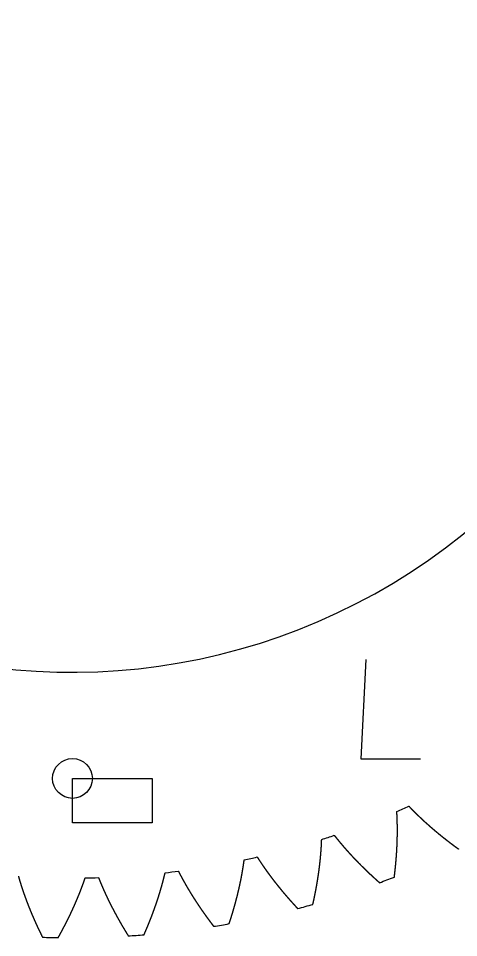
# Model space of a CAD drawing. Header units: millimetres. Extents: x -106 to 415, y -206 to 191.
# Drawn here: x 110.9 to 144.1, y -206 to -136.7 of the extents above; entities that cross this region are included whole.
import ezdxf

# ---------------------------------------------------------------- set-up
doc = ezdxf.new("R2010")
doc.units = ezdxf.units.MM
doc.header["$MEASUREMENT"] = 0

msp = doc.modelspace()

# ---------------------------------------------------------------- linework, layer by layer
at = {"linetype": 'Continuous'}
for p, q in [((137.13035, -185.05552), (136.75686, -192.5235)), ((136.75686, -192.5235), (141.23878, -192.5235)), ((115.01424, -194.00784), (121.03057, -194.00784)), ((115.01424, -197.35432), (115.01424, -194.00784)), ((121.03057, -194.00784), (121.03057, -197.35432)), ((121.03057, -197.35432), (115.01424, -197.35432))]:
    msp.add_line(p, q, dxfattribs=at)
msp.add_circle((115.01424, -194.00784), 1.5)
for centre, radius, start, end in [((114.96532, -139.00784), 47, 177.2307675, 0), ((114.96532, -139.00783), 62.5, 293.0800547, 293.9968686), ((114.96532, -139.00783), 62.5, 287.5415932, 288.458407), ((114.96532, -139.00783), 62.5, 282.0031316, 282.9199455), ((114.96532, -139.00783), 62.5, 270.9262085, 271.8430224), ((114.96532, -139.00783), 62.5, 276.4646701, 277.3814839), ((114.96532, -139.00783), 67, 290.2607864, 291.2776753), ((114.96532, -139.00783), 67, 284.7223249, 285.7392137), ((114.96532, -139.00783), 67, 279.1838634, 280.2007522), ((114.96532, -139.00783), 67, 268.1069403, 269.1238291), ((114.96532, -139.00783), 67, 273.6454018, 274.6622907)]:
    msp.add_arc(centre, radius, start, end)
for points in [[(139.27883, -201.44062), (139.28163, -201.41832), (139.2872, -201.37372), (139.29543, -201.30684), (139.30617, -201.21771), (139.31917, -201.10635), (139.33177, -200.99505), (139.34395, -200.88382), (139.35572, -200.77265), (139.36708, -200.66154), (139.37801, -200.55051), (139.38852, -200.43954), (139.39861, -200.32864), (139.40828, -200.21781), (139.41752, -200.10706), (139.42634, -199.99638), (139.43472, -199.88578), (139.44267, -199.77525), (139.45019, -199.66481), (139.45727, -199.55445), (139.46391, -199.44417), (139.47011, -199.33397), (139.47586, -199.22387), (139.48117, -199.11385), (139.48603, -199.00392), (139.49043, -198.89408), (139.49439, -198.78434), (139.49788, -198.67469), (139.50092, -198.56514), (139.50349, -198.45568), (139.50559, -198.34634), (139.50723, -198.23709), (139.50839, -198.12795), (139.50908, -198.01892), (139.50928, -197.91), (139.509, -197.80119), (139.50824, -197.6925), (139.50699, -197.58392), (139.50525, -197.47546), (139.50301, -197.36712), (139.50026, -197.25891), (139.497, -197.15083), (139.49322, -197.04288), (139.48892, -196.93507), (139.4841, -196.82739), (139.47876, -196.71985), (139.47406, -196.63392), (139.47031, -196.56954), (139.4677, -196.52665), (139.46637, -196.50521)], [(140.38324, -196.10581), (140.39803, -196.12139), (140.42767, -196.15251), (140.47225, -196.1991), (140.53198, -196.26105), (140.60709, -196.3382), (140.68265, -196.41506), (140.75868, -196.49163), (140.83515, -196.56792), (140.91208, -196.64391), (140.98944, -196.71961), (141.06725, -196.79504), (141.14548, -196.87017), (141.22414, -196.94503), (141.30321, -197.01961), (141.3827, -197.09392), (141.4626, -197.16794), (141.54291, -197.24169), (141.62362, -197.31517), (141.70473, -197.38837), (141.78623, -197.4613), (141.86813, -197.53395), (141.95042, -197.60633), (142.03309, -197.67845), (142.11615, -197.75029), (142.19958, -197.82186), (142.28339, -197.89317), (142.36757, -197.96421), (142.45211, -198.03498), (142.53703, -198.10549), (142.6223, -198.17573), (142.70794, -198.2457), (142.79393, -198.31541), (142.88028, -198.38486), (142.96698, -198.45404), (143.05403, -198.52296), (143.14142, -198.59162), (143.22916, -198.66001), (143.31724, -198.72815), (143.40566, -198.79602), (143.49441, -198.86363), (143.5835, -198.93098), (143.67293, -198.99807), (143.76268, -199.0649), (143.85275, -199.13147), (143.94316, -199.19778), (144.01574, -199.25063), (144.07032, -199.29015), (144.10677, -199.31644), (144.12501, -199.32957)], [(133.13969, -203.49576), (133.14463, -203.47383), (133.15448, -203.42998), (133.16913, -203.3642), (133.18842, -203.27652), (133.21211, -203.16694), (133.23539, -203.05737), (133.25825, -202.94784), (133.2807, -202.83832), (133.30272, -202.72883), (133.32432, -202.61937), (133.34549, -202.50993), (133.36624, -202.40052), (133.38656, -202.29115), (133.40645, -202.1818), (133.4259, -202.07249), (133.44492, -201.96322), (133.4635, -201.85398), (133.48164, -201.74477), (133.49934, -201.63561), (133.51659, -201.52649), (133.5334, -201.4174), (133.54975, -201.30836), (133.56565, -201.19937), (133.5811, -201.09042), (133.59608, -200.98152), (133.61061, -200.87267), (133.62467, -200.76387), (133.63827, -200.65513), (133.65139, -200.54644), (133.66404, -200.4378), (133.67621, -200.32922), (133.6879, -200.2207), (133.69911, -200.11225), (133.70982, -200.00386), (133.72005, -199.89553), (133.72978, -199.78727), (133.73901, -199.67908), (133.74775, -199.57096), (133.75597, -199.46291), (133.76368, -199.35494), (133.77087, -199.24705), (133.77753, -199.13924), (133.78365, -199.03151), (133.78925, -198.92387), (133.79431, -198.81631), (133.79793, -198.73034), (133.80041, -198.6659), (133.80195, -198.62295), (133.8027, -198.60148)], [(134.75383, -198.29244), (134.76705, -198.30937), (134.79354, -198.34321), (134.83343, -198.39389), (134.88689, -198.46131), (134.9542, -198.54535), (135.022, -198.62915), (135.09028, -198.7127), (135.15903, -198.796), (135.22826, -198.87907), (135.29796, -198.96188), (135.36813, -199.04446), (135.43874, -199.1268), (135.50981, -199.2089), (135.58131, -199.29077), (135.65326, -199.3724), (135.72564, -199.45379), (135.79845, -199.53494), (135.8717, -199.61587), (135.94536, -199.69655), (136.01945, -199.77701), (136.09396, -199.85723), (136.16887, -199.93721), (136.2442, -200.01697), (136.31993, -200.09649), (136.39607, -200.17578), (136.4726, -200.25485), (136.54953, -200.33368), (136.62685, -200.41228), (136.70456, -200.49065), (136.78266, -200.56879), (136.86115, -200.6467), (136.94001, -200.72439), (137.01925, -200.80184), (137.09887, -200.87907), (137.17886, -200.95607), (137.25922, -201.03284), (137.33995, -201.10939), (137.42104, -201.1857), (137.5025, -201.26179), (137.58431, -201.33766), (137.66649, -201.41329), (137.74901, -201.4887), (137.8319, -201.56388), (137.91513, -201.63883), (137.99871, -201.71356), (138.06585, -201.77316), (138.11636, -201.81776), (138.15011, -201.84745), (138.16699, -201.86229)], [(126.83086, -204.94878), (126.8379, -204.92744), (126.85193, -204.88474), (126.87286, -204.82069), (126.90052, -204.73527), (126.93468, -204.62849), (126.96843, -204.52168), (127.00175, -204.41486), (127.03466, -204.30803), (127.06715, -204.20117), (127.09921, -204.0943), (127.13085, -203.98742), (127.16206, -203.88053), (127.19284, -203.77362), (127.22319, -203.66671), (127.2531, -203.55979), (127.28258, -203.45286), (127.31162, -203.34592), (127.34021, -203.23898), (127.36836, -203.13203), (127.39607, -203.02508), (127.42332, -202.91813), (127.45012, -202.81118), (127.47647, -202.70423), (127.50236, -202.59728), (127.52779, -202.49034), (127.55275, -202.3834), (127.57725, -202.27646), (127.60127, -202.16953), (127.62483, -202.06262), (127.6479, -201.95571), (127.67049, -201.84881), (127.6926, -201.74193), (127.71422, -201.63506), (127.73535, -201.52821), (127.75598, -201.42138), (127.77612, -201.31456), (127.79575, -201.20776), (127.81488, -201.10099), (127.83349, -200.99424), (127.85159, -200.88752), (127.86915, -200.78082), (127.88619, -200.67416), (127.90268, -200.56753), (127.91864, -200.46093), (127.93405, -200.35437), (127.94596, -200.26914), (127.95464, -200.20524), (127.96033, -200.16264), (127.96314, -200.14135)], [(128.93966, -199.92555), (128.95118, -199.94367), (128.97429, -199.97991), (129.00909, -200.0342), (129.0558, -200.10647), (129.11469, -200.19661), (129.17408, -200.28656), (129.23397, -200.37631), (129.29437, -200.46586), (129.35526, -200.55522), (129.41664, -200.64438), (129.47851, -200.73335), (129.54085, -200.82212), (129.60366, -200.91069), (129.66693, -200.99908), (129.73066, -201.08727), (129.79485, -201.17526), (129.85949, -201.26307), (129.92458, -201.35068), (129.99011, -201.4381), (130.05609, -201.52533), (130.12251, -201.61237), (130.18936, -201.69921), (130.25663, -201.78586), (130.32434, -201.87232), (130.39246, -201.95859), (130.46101, -202.04467), (130.52997, -202.13056), (130.59935, -202.21626), (130.66913, -202.30177), (130.73932, -202.38708), (130.80992, -202.4722), (130.88092, -202.55714), (130.95232, -202.64188), (131.02411, -202.72643), (131.09629, -202.81079), (131.16887, -202.89496), (131.24183, -202.97894), (131.31518, -203.06273), (131.38891, -203.14632), (131.46302, -203.22973), (131.53751, -203.31294), (131.61238, -203.39596), (131.68762, -203.47879), (131.76323, -203.56142), (131.8392, -203.64387), (131.90028, -203.70967), (131.94625, -203.75894), (131.97697, -203.79175), (131.99235, -203.80814)], [(110.93701, -201.37788), (110.94288, -201.39855), (110.95465, -201.43987), (110.97248, -201.50185), (110.99657, -201.58446), (111.02723, -201.68768), (111.05842, -201.79085), (111.09015, -201.89398), (111.12241, -201.99707), (111.15521, -202.1001), (111.18854, -202.20309), (111.22238, -202.30603), (111.25673, -202.40892), (111.29159, -202.51176), (111.32695, -202.61454), (111.3628, -202.71728), (111.39915, -202.81995), (111.43598, -202.92258), (111.4733, -203.02514), (111.5111, -203.12765), (111.54938, -203.23011), (111.58814, -203.3325), (111.62736, -203.43483), (111.66705, -203.5371), (111.7072, -203.63931), (111.74782, -203.74146), (111.78889, -203.84355), (111.83041, -203.94557), (111.87238, -204.04753), (111.9148, -204.14942), (111.95767, -204.25124), (112.00098, -204.353), (112.04473, -204.45469), (112.08891, -204.5563), (112.13353, -204.65785), (112.17858, -204.75933), (112.22406, -204.86074), (112.26996, -204.96208), (112.31629, -205.06334), (112.36303, -205.16453), (112.4102, -205.26564), (112.45779, -205.36668), (112.50579, -205.46764), (112.5542, -205.56853), (112.60302, -205.66933), (112.65225, -205.77006), (112.69196, -205.85058), (112.72193, -205.91094), (112.74198, -205.95116), (112.75203, -205.97127)], [(113.94079, -206), (113.9518, -205.9804), (113.97378, -205.9412), (114.00662, -205.88236), (114.05017, -205.80385), (114.10421, -205.70562), (114.15785, -205.60729), (114.21108, -205.50886), (114.2639, -205.41034), (114.31631, -205.31171), (114.36831, -205.213), (114.41989, -205.11418), (114.47106, -205.01528), (114.5218, -204.91628), (114.57213, -204.81719), (114.62203, -204.718), (114.6715, -204.61873), (114.72054, -204.51936), (114.76915, -204.41991), (114.81732, -204.32036), (114.86506, -204.22073), (114.91235, -204.121), (114.95921, -204.0212), (115.00561, -203.9213), (115.05156, -203.82132), (115.09706, -203.72125), (115.14211, -203.6211), (115.18669, -203.52086), (115.23082, -203.42054), (115.27447, -203.32014), (115.31766, -203.21966), (115.36037, -203.1191), (115.4026, -203.01845), (115.44435, -202.91773), (115.48561, -202.81693), (115.52639, -202.71605), (115.56667, -202.61509), (115.60645, -202.51406), (115.64574, -202.41295), (115.68452, -202.31176), (115.72278, -202.2105), (115.76051, -202.10917), (115.79772, -202.00777), (115.8344, -201.90629), (115.87054, -201.80475), (115.90614, -201.70313), (115.9342, -201.62178), (115.955, -201.56074), (115.96876, -201.52003), (115.97561, -201.49967)], [(116.9754, -201.4755), (116.98323, -201.49551), (116.99894, -201.5355), (117.02266, -201.59547), (117.05462, -201.67537), (117.09509, -201.77515), (117.13609, -201.87483), (117.17763, -201.97441), (117.21969, -202.0739), (117.26228, -202.17329), (117.30539, -202.27259), (117.34901, -202.37178), (117.39313, -202.47087), (117.43775, -202.56987), (117.48287, -202.66876), (117.52847, -202.76755), (117.57455, -202.86624), (117.62112, -202.96483), (117.66816, -203.06332), (117.71568, -203.1617), (117.76367, -203.25998), (117.81213, -203.35815), (117.86104, -203.45622), (117.91042, -203.55419), (117.96025, -203.65204), (118.01053, -203.7498), (118.06126, -203.84744), (118.11244, -203.94498), (118.16406, -204.04241), (118.21612, -204.13973), (118.26861, -204.23694), (118.32154, -204.33404), (118.37489, -204.43103), (118.42868, -204.52791), (118.48289, -204.62468), (118.53752, -204.72134), (118.59257, -204.81788), (118.64804, -204.91432), (118.70393, -205.01064), (118.76023, -205.10684), (118.81693, -205.20293), (118.87405, -205.2989), (118.93157, -205.39476), (118.98949, -205.4905), (119.04781, -205.58613), (119.10654, -205.68163), (119.15383, -205.75795), (119.18948, -205.81513), (119.21333, -205.85323), (119.22527, -205.87227)], [(120.41125, -205.78614), (120.42032, -205.76557), (120.43841, -205.72442), (120.46542, -205.66269), (120.50119, -205.58035), (120.5455, -205.47736), (120.58939, -205.37431), (120.63287, -205.2712), (120.67594, -205.16804), (120.71859, -205.06482), (120.76082, -204.96155), (120.80262, -204.85822), (120.844, -204.75483), (120.88496, -204.6514), (120.92548, -204.54791), (120.96558, -204.44438), (121.00524, -204.34079), (121.04446, -204.23715), (121.08324, -204.13347), (121.12158, -204.02974), (121.15948, -203.92597), (121.19693, -203.82214), (121.23393, -203.71828), (121.27047, -203.61437), (121.30656, -203.51042), (121.34219, -203.40643), (121.37736, -203.3024), (121.41207, -203.19833), (121.4463, -203.09422), (121.48006, -202.99007), (121.51335, -202.88589), (121.54615, -202.78167), (121.57847, -202.67742), (121.61031, -202.57314), (121.64165, -202.46883), (121.6725, -202.36448), (121.70285, -202.26011), (121.7327, -202.15571), (121.76204, -202.05128), (121.79087, -201.94682), (121.81918, -201.84235), (121.84696, -201.73784), (121.87421, -201.63332), (121.90092, -201.52878), (121.92709, -201.42422), (121.95272, -201.31964), (121.97279, -201.23596), (121.9876, -201.1732), (121.99737, -201.13135), (122.00223, -201.11043)], [(122.99501, -200.98988), (123.00474, -201.00903), (123.02424, -201.04733), (123.05364, -201.10473), (123.09315, -201.18117), (123.14307, -201.27657), (123.1935, -201.37183), (123.24445, -201.46695), (123.29592, -201.56191), (123.3479, -201.65672), (123.40039, -201.75139), (123.45338, -201.84591), (123.50686, -201.94029), (123.56083, -202.03451), (123.61528, -202.12859), (123.6702, -202.22252), (123.7256, -202.3163), (123.78146, -202.40993), (123.83779, -202.50342), (123.89458, -202.59676), (123.95183, -202.68995), (124.00954, -202.78298), (124.06769, -202.87588), (124.12629, -202.96862), (124.18534, -203.06121), (124.24482, -203.15365), (124.30474, -203.24594), (124.36509, -203.33809), (124.42587, -203.43008), (124.48707, -203.52192), (124.5487, -203.61361), (124.61076, -203.70515), (124.67323, -203.79654), (124.73611, -203.88778), (124.79941, -203.97886), (124.86311, -204.0698), (124.92723, -204.16058), (124.99174, -204.25121), (125.05666, -204.34168), (125.12198, -204.432), (125.1877, -204.52217), (125.25381, -204.61219), (125.32031, -204.70205), (125.38721, -204.79175), (125.45449, -204.8813), (125.52215, -204.97069), (125.57659, -205.04208), (125.6176, -205.09556), (125.64501, -205.13118), (125.65873, -205.14898)]]:
    msp.add_open_spline(points, degree=5)

doc.saveas('drawing.dxf')
